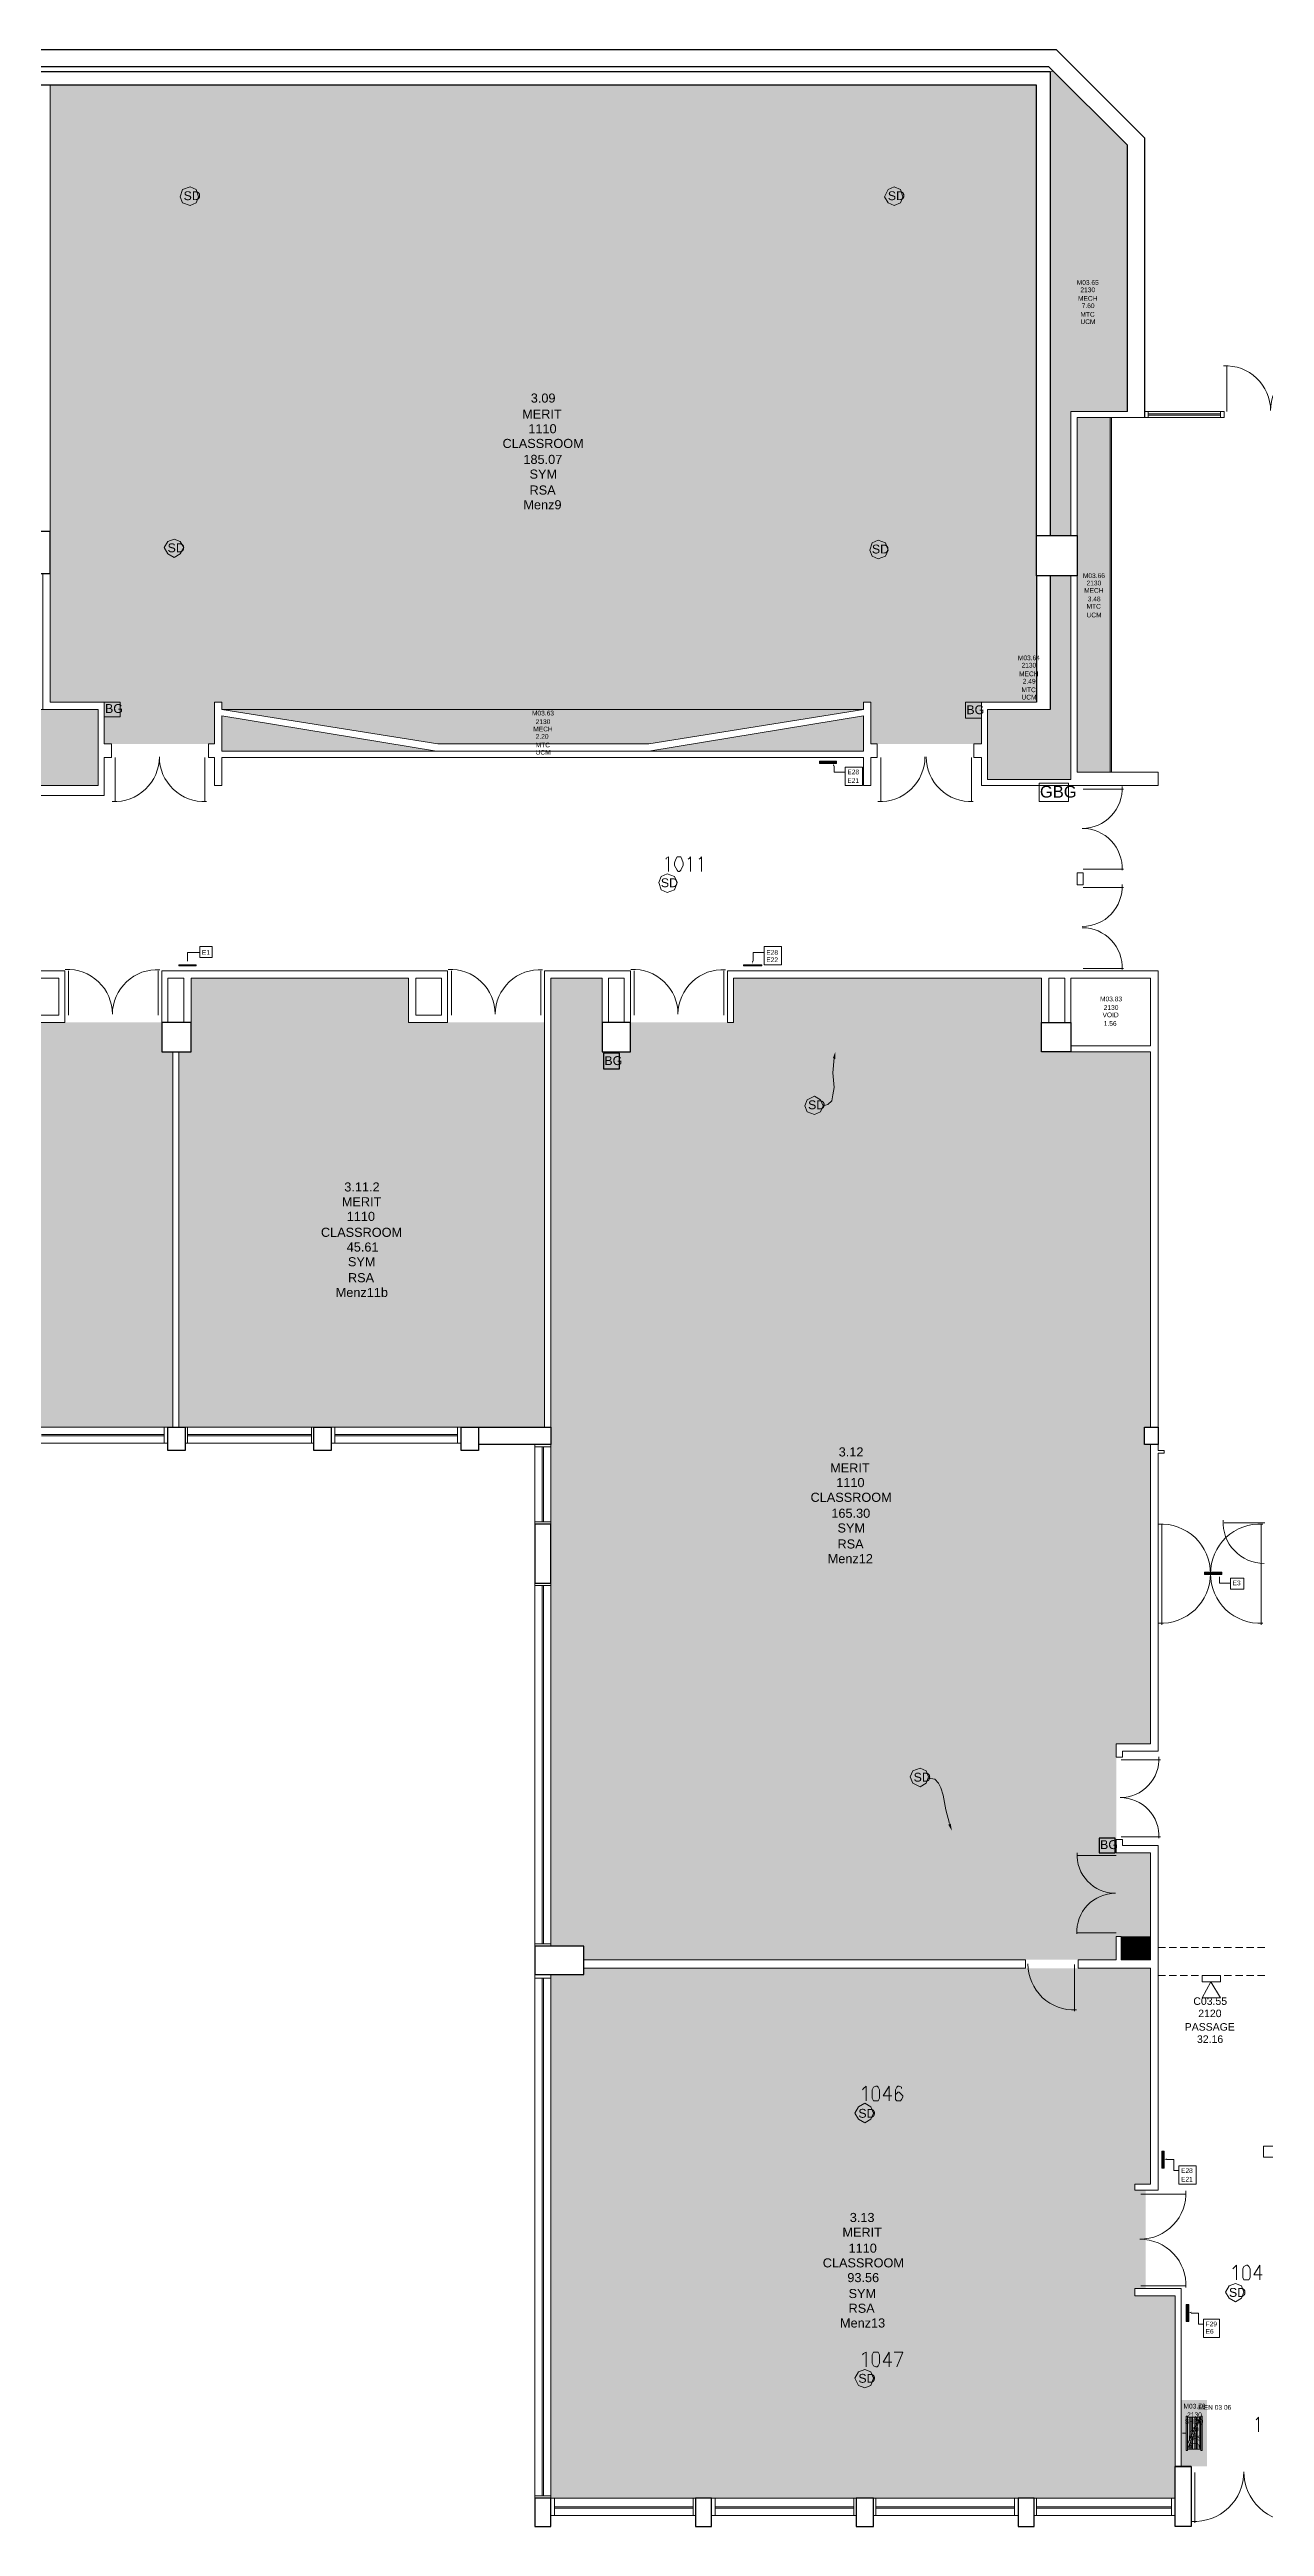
# Model space of a CAD drawing. Header units: millimetres. Extents: x 0.4 to 92.5, y -0.1 to 46.4.
# Drawn here: x 23.28 to 44.24, y 2.71 to 45.45 of the extents above; entities that cross this region are included whole.
import ezdxf

# ---------------------------------------------------------------- set-up
doc = ezdxf.new("R2010")
doc.units = ezdxf.units.MM
for name, color, linetype, true_color in [('PDF_0', 7, 'Continuous', 0xed1f24), ('PDF_014403$_PS_ELECTRONICS', 7, 'Continuous', 0xffff7f), ('PDF_014403$_ps_FIRE_ACCESS', 7, 'Continuous', 0x37dd00), ('PDF_014403$_ps_FIRE_ALARM', 7, 'Continuous', 0x37dd00), ('PDF_014403$HL-TMP', 7, 'Continuous', 0x99cde0)]:
    doc.layers.add(name, color=color, linetype=linetype, true_color=true_color)
for name, color, linetype in [('PDF_014403$_ps_TEXTBOLD$ELECTRONICS', 2, 'Continuous'), ('PDF_014403$_ps_TEXTBOLD$FIRE', 2, 'Continuous'), ('PDF_014403$BL', 7, 'Continuous'), ('PDF_014403$BL-ABOVE', 7, 'Continuous'), ('PDF_014403$DR', 7, 'Continuous'), ('PDF_014403$FI', 7, 'Continuous'), ('PDF_014403$FI-DSG', 7, 'Continuous'), ('PDF_014403$WA', 7, 'Continuous'), ('PDF_014403$WA-COL', 7, 'Continuous'), ('PDF_014403$WA-EXT', 7, 'Continuous'), ('PDF_014403$WN', 7, 'Continuous'), ('PDF_Text', 7, 'Continuous')]:
    doc.layers.add(name, color=color, linetype=linetype)
doc.styles.add('PDF ArialMT', font='arial.ttf')

msp = doc.modelspace()

# ---------------------------------------------------------------- linework, layer by layer
at = {"layer": 'PDF_0', "color": 7, "lineweight": 0}
for points in [[(40.857, 32.473), (40.857, 32.791), (40.349, 32.791), (40.349, 32.473)], [(33.935, 30.907), (34.062, 30.949), (34.105, 31.076), (34.062, 31.182), (33.935, 31.224), (33.829, 31.182), (33.787, 31.076), (33.829, 30.949)], [(37.343, 9.676), (37.449, 9.74), (37.491, 9.845), (37.449, 9.951), (37.343, 10.015), (37.237, 9.951), (37.174, 9.845), (37.237, 9.74)], [(43.736, 6.586), (43.841, 6.649), (43.884, 6.755), (43.841, 6.861), (43.736, 6.903), (43.63, 6.861), (43.566, 6.755), (43.63, 6.649)], [(37.343, 5.104), (37.449, 5.146), (37.491, 5.273), (37.449, 5.379), (37.343, 5.421), (37.237, 5.379), (37.174, 5.273), (37.237, 5.146)]]:
    msp.add_lwpolyline(points, close=True, dxfattribs=at)
at = {"layer": 'PDF_014403$_PS_ELECTRONICS', "lineweight": 0}
msp.add_lwpolyline([(36.475, 27.075), (36.581, 27.118), (36.623, 27.224), (36.581, 27.329), (36.475, 27.393), (36.348, 27.329), (36.306, 27.224), (36.348, 27.118)], close=True, dxfattribs=at)
msp.add_lwpolyline([(36.475, 27.075), (36.581, 27.118), (36.623, 27.224), (36.581, 27.329), (36.475, 27.393), (36.348, 27.329), (36.306, 27.224), (36.348, 27.118)], close=True, dxfattribs=at)
at = {"layer": 'PDF_014403$_ps_FIRE_ACCESS', "lineweight": 0}
for points in [[(43.482, 12.11), (43.482, 12.216), (43.164, 12.216), (43.164, 12.11)], [(43.164, 11.835), (43.482, 11.835), (43.312, 12.11)]]:
    msp.add_lwpolyline(points, close=True, dxfattribs=at)
at = {"layer": 'PDF_014403$_ps_FIRE_ALARM', "lineweight": 0}
for points in [[(25.701, 42.76), (25.807, 42.803), (25.849, 42.908), (25.807, 43.035), (25.701, 43.078), (25.574, 43.035), (25.532, 42.908), (25.574, 42.803)], [(25.701, 42.76), (25.807, 42.803), (25.849, 42.908), (25.807, 43.035), (25.701, 43.078), (25.574, 43.035), (25.532, 42.908), (25.574, 42.803)], [(37.851, 42.76), (37.957, 42.803), (37.999, 42.908), (37.957, 43.035), (37.851, 43.078), (37.745, 43.035), (37.682, 42.908), (37.745, 42.803)], [(37.851, 42.76), (37.957, 42.803), (37.999, 42.908), (37.957, 43.035), (37.851, 43.078), (37.745, 43.035), (37.682, 42.908), (37.745, 42.803)], [(25.426, 36.685), (25.532, 36.749), (25.595, 36.855), (25.532, 36.96), (25.426, 37.003), (25.32, 36.96), (25.257, 36.855), (25.32, 36.749)], [(25.426, 36.685), (25.532, 36.749), (25.595, 36.855), (25.532, 36.96), (25.426, 37.003), (25.32, 36.96), (25.257, 36.855), (25.32, 36.749)], [(37.576, 36.664), (37.703, 36.706), (37.745, 36.812), (37.703, 36.939), (37.576, 36.982), (37.47, 36.939), (37.428, 36.812), (37.47, 36.706)], [(37.576, 36.664), (37.703, 36.706), (37.745, 36.812), (37.703, 36.939), (37.576, 36.982), (37.47, 36.939), (37.428, 36.812), (37.47, 36.706)], [(38.296, 15.476), (38.402, 15.539), (38.444, 15.645), (38.402, 15.751), (38.296, 15.793), (38.169, 15.751), (38.126, 15.645), (38.169, 15.539)], [(38.296, 15.476), (38.402, 15.539), (38.444, 15.645), (38.402, 15.751), (38.296, 15.793), (38.169, 15.751), (38.126, 15.645), (38.169, 15.539)]]:
    msp.add_lwpolyline(points, close=True, dxfattribs=at)
at = {"layer": 'PDF_014403$_ps_FIRE_ALARM', "lineweight": 18}
for points in [[(24.22, 33.934), (24.495, 33.934), (24.495, 34.188), (24.22, 34.188)], [(24.22, 33.934), (24.495, 33.934), (24.495, 34.188), (24.22, 34.188)], [(39.079, 33.912), (39.354, 33.912), (39.354, 34.188), (39.079, 34.188)], [(39.079, 33.912), (39.354, 33.912), (39.354, 34.188), (39.079, 34.188)], [(36.623, 27.224), (36.708, 27.245), (36.772, 27.308), (36.793, 27.414), (36.814, 27.541), (36.793, 27.795), (36.814, 28.049), (36.793, 27.795), (36.814, 27.541), (36.793, 27.414), (36.772, 27.308), (36.708, 27.245)], [(38.444, 15.624), (38.55, 15.603), (38.613, 15.539), (38.656, 15.455), (38.698, 15.328), (38.74, 15.074), (38.804, 14.841), (38.74, 15.074), (38.698, 15.328), (38.656, 15.455), (38.613, 15.539), (38.55, 15.603)]]:
    msp.add_lwpolyline(points, close=True, dxfattribs=at)
at = {"layer": 'PDF_014403$_ps_FIRE_ALARM', "transparency": 33554559}
for points in [[(36.793, 28.049), (36.835, 28.155), (36.835, 28.028)], [(36.793, 28.049), (36.835, 28.155), (36.835, 28.028)], [(38.825, 14.841), (38.846, 14.714), (38.783, 14.82)], [(38.825, 14.841), (38.846, 14.714), (38.783, 14.82)]]:
    msp.add_solid(points, dxfattribs=at)
at = {"layer": 'PDF_014403$_ps_TEXTBOLD$ELECTRONICS', "lineweight": 25}
for points in [[(32.835, 27.859), (33.11, 27.859), (33.11, 28.134), (32.835, 28.134)], [(32.835, 27.859), (33.11, 27.859), (33.11, 28.134), (32.835, 28.134)], [(41.386, 14.333), (41.661, 14.333), (41.661, 14.587), (41.386, 14.587)], [(41.386, 14.333), (41.661, 14.333), (41.661, 14.587), (41.386, 14.587)]]:
    msp.add_lwpolyline(points, close=True, dxfattribs=at)
at = {"layer": 'PDF_014403$_ps_TEXTBOLD$FIRE', "lineweight": 20}
for points in [[(33.914, 31.478), (33.914, 31.499), (33.956, 31.521), (33.956, 31.267)], [(34.295, 31.478), (34.316, 31.499), (34.337, 31.521), (34.337, 31.267)], [(34.486, 31.478), (34.507, 31.499), (34.528, 31.521), (34.528, 31.267)], [(37.301, 10.248), (37.322, 10.269), (37.364, 10.311), (37.364, 10.057)], [(37.766, 10.057), (37.766, 10.311), (37.661, 10.142), (37.809, 10.142)], [(37.978, 10.269), (37.978, 10.29), (37.936, 10.311), (37.915, 10.311), (37.893, 10.29), (37.872, 10.248), (37.872, 10.184), (37.872, 10.142), (37.872, 10.078), (37.893, 10.057), (37.915, 10.057), (37.936, 10.057), (37.957, 10.057), (37.978, 10.078), (37.999, 10.121), (37.999, 10.142), (37.978, 10.163), (37.957, 10.184), (37.936, 10.205), (37.915, 10.205), (37.893, 10.184), (37.872, 10.163), (37.872, 10.142)], [(43.693, 7.157), (43.714, 7.178), (43.757, 7.221), (43.757, 6.967)], [(44.159, 6.967), (44.159, 7.221), (44.053, 7.051), (44.201, 7.051)], [(37.301, 5.675), (37.322, 5.697), (37.364, 5.718), (37.364, 5.464)], [(37.766, 5.464), (37.766, 5.718), (37.661, 5.548), (37.809, 5.548)], [(37.893, 5.464), (37.999, 5.718), (37.851, 5.718)], [(44.095, 4.554), (44.117, 4.575), (44.138, 4.596), (44.138, 4.342)]]:
    msp.add_lwpolyline(points, dxfattribs=at)
for points in [[(34.126, 31.521), (34.105, 31.521), (34.083, 31.478), (34.062, 31.415), (34.062, 31.372), (34.083, 31.33), (34.105, 31.288), (34.126, 31.267), (34.147, 31.267), (34.168, 31.288), (34.189, 31.33), (34.21, 31.372), (34.21, 31.415), (34.189, 31.478), (34.168, 31.521), (34.147, 31.521)], [(37.534, 10.311), (37.491, 10.29), (37.47, 10.248), (37.47, 10.184), (37.47, 10.163), (37.47, 10.099), (37.491, 10.057), (37.534, 10.057), (37.555, 10.057), (37.576, 10.057), (37.597, 10.099), (37.597, 10.163), (37.597, 10.184), (37.597, 10.248), (37.576, 10.29), (37.555, 10.311)], [(43.926, 7.221), (43.884, 7.199), (43.863, 7.157), (43.863, 7.094), (43.863, 7.072), (43.863, 7.009), (43.884, 6.967), (43.926, 6.967), (43.947, 6.967), (43.968, 6.967), (43.99, 7.009), (43.99, 7.072), (43.99, 7.094), (43.99, 7.157), (43.968, 7.199), (43.947, 7.221)], [(37.534, 5.718), (37.491, 5.718), (37.47, 5.675), (37.47, 5.612), (37.47, 5.57), (37.47, 5.527), (37.491, 5.485), (37.534, 5.464), (37.555, 5.464), (37.576, 5.485), (37.597, 5.527), (37.597, 5.57), (37.597, 5.612), (37.597, 5.675), (37.576, 5.718), (37.555, 5.718)]]:
    msp.add_lwpolyline(points, close=True, dxfattribs=at)
at = {"layer": 'PDF_014403$BL', "lineweight": 9}
for points in [[(43.545, 39.204), (42.169, 39.204)], [(42.169, 39.098), (43.545, 39.098)], [(25.32, 21.678), (23.076, 21.678)], [(23.076, 21.403), (25.32, 21.403)], [(27.839, 21.678), (25.617, 21.678)], [(25.617, 21.403), (27.839, 21.403)], [(30.379, 21.678), (28.135, 21.678)], [(28.135, 21.403), (30.379, 21.403)], [(31.649, 21.381), (31.649, 20.006)], [(31.924, 20.006), (31.924, 21.381)], [(31.649, 18.99), (31.649, 12.724)], [(31.924, 12.724), (31.924, 18.99)], [(31.649, 12.237), (31.649, 3.199)], [(34.422, 3.199), (31.924, 3.199), (31.924, 12.237)], [(37.195, 3.199), (34.697, 3.199)], [(39.989, 3.199), (37.491, 3.199)], [(42.698, 3.199), (40.264, 3.199)], [(31.924, 2.903), (34.422, 2.903)], [(34.697, 2.903), (37.195, 2.903)], [(37.491, 2.903), (39.989, 2.903)], [(40.264, 2.903), (42.698, 2.903)]]:
    msp.add_lwpolyline(points, dxfattribs=at)
at = {"layer": 'PDF_014403$BL-ABOVE', "lineweight": 9}
for points in [[(42.529, 12.703), (42.402, 12.703)], [(42.72, 12.703), (42.593, 12.703)], [(42.91, 12.703), (42.783, 12.703)], [(43.101, 12.703), (42.974, 12.703)], [(43.291, 12.703), (43.164, 12.703)], [(43.482, 12.703), (43.355, 12.703)], [(43.672, 12.703), (43.545, 12.703)], [(43.863, 12.703), (43.736, 12.703)], [(44.053, 12.703), (43.926, 12.703)], [(44.244, 12.703), (44.117, 12.703)], [(42.529, 12.216), (42.402, 12.216)], [(42.72, 12.216), (42.593, 12.216)], [(42.91, 12.216), (42.783, 12.216)], [(43.101, 12.216), (42.974, 12.216)], [(43.291, 12.216), (43.164, 12.216)], [(43.482, 12.216), (43.355, 12.216)], [(43.672, 12.216), (43.545, 12.216)], [(43.863, 12.216), (43.736, 12.216)], [(44.053, 12.216), (43.926, 12.216)], [(44.244, 12.216), (44.117, 12.216)]]:
    msp.add_lwpolyline(points, dxfattribs=at)
at = {"layer": 'PDF_014403$DR', "lineweight": 0}
for points in [[(45.157, 39.99, 0.429403), (44.344, 39.219, 0.429403), (43.532, 39.99)], [(24.36, 32.474, 0.429395), (25.172, 33.246, 0.429395), (25.984, 32.474)], [(41.095, 32.011, -0.429403), (41.782, 31.288, 0.429403), (41.095, 32.011, 0.429403), (41.782, 32.735, -0.429403), (41.095, 32.011)], [(25.18, 29.572, 0.429395), (24.362, 28.804, 0.429403), (23.549, 29.576)], [(31.784, 29.572, 0.429395), (30.966, 28.804, 0.429403), (30.154, 29.576)], [(34.938, 29.572, 0.429395), (34.12, 28.804, 0.429403), (33.308, 29.576)], [(44.209, 20.008, 0.429403), (43.307, 19.152, 0.429403), (42.406, 20.008)], [(42.406, 18.295, 0.429403), (43.307, 19.152, 0.429403), (44.209, 18.295)], [(42.417, 14.587, 0.429403), (41.751, 15.288, 0.429403), (42.417, 15.99)], [(41.006, 14.335, 0.429407), (41.667, 13.637, 0.429403), (41.001, 12.936)], [(42.883, 6.833, 0.429403), (42.09, 7.668, 0.429403), (42.883, 8.503)], [(42.982, 2.798, 0.429403), (43.884, 3.654, 0.429403), (44.785, 2.798)]]:
    msp.add_lwpolyline(points, format="xyb", dxfattribs=at)
for points in [[(43.587, 39.204), (43.587, 39.987), (43.587, 39.204)], [(24.41, 33.235), (24.41, 32.473), (24.41, 33.235)], [(25.955, 33.235), (25.955, 32.473), (25.955, 33.235)], [(37.618, 33.235), (37.618, 32.473), (37.618, 33.235)], [(39.185, 33.235), (39.185, 32.473), (39.185, 33.235)], [(41.111, 32.685), (41.809, 32.685), (41.111, 32.685)], [(41.111, 32.685), (41.809, 32.685), (41.111, 32.685)], [(41.111, 31.309), (41.809, 31.309), (41.111, 31.309)], [(41.111, 31.309), (41.809, 31.309), (41.111, 31.309)], [(41.111, 30.991), (41.809, 30.991), (41.111, 30.991)], [(41.111, 30.991), (41.809, 30.991), (41.111, 30.991)], [(23.606, 28.79), (23.606, 29.552), (23.606, 28.79)], [(25.151, 28.79), (25.151, 29.552), (25.151, 28.79)], [(30.21, 28.79), (30.21, 29.552), (30.21, 28.79)], [(31.755, 28.79), (31.755, 29.552), (31.755, 28.79)], [(33.364, 28.79), (33.364, 29.552), (33.364, 28.79)], [(34.909, 28.79), (34.909, 29.552), (34.909, 28.79)], [(41.111, 29.594), (41.809, 29.594), (41.111, 29.594)], [(41.111, 29.594), (41.809, 29.594), (41.111, 29.594)], [(42.466, 19.138), (42.466, 20.006), (42.466, 19.138)], [(44.244, 20.027), (43.545, 20.027), (44.244, 20.027)], [(44.18, 19.138), (44.18, 20.006), (44.18, 19.138)], [(42.466, 19.138), (42.466, 18.27), (42.466, 19.138)], [(44.18, 19.138), (44.18, 18.27), (44.18, 19.138)], [(41.767, 15.942), (42.444, 15.942), (41.767, 15.942)], [(41.767, 14.608), (42.444, 14.608), (41.767, 14.608)], [(41.682, 14.29), (41.005, 14.29), (41.682, 14.29)], [(41.682, 12.957), (41.005, 12.957), (41.682, 12.957)], [(40.963, 12.407), (40.963, 11.602), (40.963, 12.407)], [(42.106, 8.448), (42.889, 8.448), (42.106, 8.448)], [(42.106, 6.861), (42.889, 6.861), (42.106, 6.861)], [(43.037, 3.643), (43.037, 2.776), (43.037, 3.643)]]:
    msp.add_lwpolyline(points, dxfattribs=at)
for points in [[(41.095, 30.318, 0.429403), (41.782, 31.041, -0.429403)], [(41.782, 29.573, 0.429403), (41.095, 30.297, -0.429403)]]:
    msp.add_lwpolyline(points, format="xyb", close=True, dxfattribs=at)
for centre, radius, start, end in [((37.608, 33.246), 0.773, 267.0466, 0.0004), ((39.174, 33.246), 0.773, 179.9996, 272.9534), ((44.233, 20.037), 0.709, 177.0451, 269.9999), ((40.952, 12.417), 0.794, 179.9998, 272.9555)]:
    msp.add_arc(centre, radius, start, end, dxfattribs=at)
at = {"layer": 'PDF_014403$FI', "lineweight": 9}
for points in [[(42.889, 4.321), (42.825, 4.321)], [(42.91, 4.596), (43.143, 4.596), (43.143, 4.046), (42.91, 4.046), (43.143, 4.596)], [(42.91, 4.13), (43.122, 4.596)], [(42.952, 4.194), (42.952, 4.596)], [(42.974, 4.596), (42.974, 4.257)], [(42.995, 4.342), (42.995, 4.596)], [(43.037, 4.596), (43.037, 4.405)], [(43.037, 4.321), (43.037, 4.046)], [(43.058, 4.469), (43.058, 4.596)], [(43.058, 4.046), (43.058, 4.405)], [(43.079, 4.596), (43.079, 4.532)], [(43.079, 4.469), (43.079, 4.046)], [(43.122, 4.046), (43.122, 4.532)], [(42.952, 4.046), (42.952, 4.13)], [(42.974, 4.194), (42.974, 4.046)], [(42.995, 4.046), (42.995, 4.257)]]:
    msp.add_lwpolyline(points, dxfattribs=at)
for points in [[(42.889, 4.024), (42.889, 4.617), (42.91, 4.617), (42.91, 4.596), (42.91, 4.046), (42.91, 4.024)], [(43.164, 4.024), (43.143, 4.024), (43.143, 4.617), (43.164, 4.617)]]:
    msp.add_lwpolyline(points, close=True, dxfattribs=at)
at = {"layer": 'PDF_014403$FI-DSG', "lineweight": 9}
for points in [[(36.856, 33.172), (36.56, 33.172), (36.56, 33.129), (36.856, 33.129)], [(37.004, 33.066), (37.301, 33.066), (37.301, 32.748), (37.004, 32.748)], [(25.871, 29.975), (26.082, 29.975), (26.082, 29.785), (25.871, 29.785)], [(35.607, 29.975), (35.904, 29.975), (35.904, 29.658), (35.607, 29.658)], [(25.807, 29.658), (25.511, 29.658), (25.511, 29.637), (25.807, 29.637)], [(35.565, 29.658), (35.248, 29.658), (35.248, 29.637), (35.565, 29.637)], [(43.503, 19.18), (43.206, 19.18), (43.206, 19.138), (43.503, 19.138)], [(43.651, 19.074), (43.884, 19.074), (43.884, 18.884), (43.651, 18.884)], [(42.508, 8.893), (42.508, 9.189), (42.466, 9.189), (42.466, 8.893)], [(44.222, 9.274), (44.519, 9.274), (44.519, 9.083), (44.222, 9.083)], [(42.762, 8.935), (43.058, 8.935), (43.058, 8.618), (42.762, 8.618)], [(42.931, 6.247), (42.931, 6.543), (42.889, 6.543), (42.889, 6.247)], [(43.185, 6.289), (43.46, 6.289), (43.46, 5.972), (43.185, 5.972)]]:
    msp.add_lwpolyline(points, close=True, dxfattribs=at)
for points in [[(36.814, 33.087), (36.814, 32.981), (36.92, 32.981), (37.004, 32.981)], [(25.659, 29.721), (25.659, 29.869), (25.786, 29.869), (25.871, 29.869)], [(35.417, 29.721), (35.417, 29.869), (35.544, 29.869), (35.607, 29.869)], [(43.46, 19.095), (43.46, 18.99), (43.587, 18.99), (43.651, 18.99)], [(42.55, 9.041), (42.677, 9.041), (42.677, 8.851), (42.762, 8.851)], [(42.974, 6.395), (43.101, 6.395), (43.101, 6.205), (43.185, 6.205)]]:
    msp.add_lwpolyline(points, dxfattribs=at)
at = {"layer": 'PDF_014403$FI-DSG', "transparency": 33554559}
for points in [[(36.856, 33.172), (36.56, 33.172), (36.856, 33.129)], [(36.56, 33.172), (36.856, 33.129), (36.56, 33.129)], [(36.793, 33.087), (36.814, 33.129), (36.814, 33.087)], [(25.807, 29.658), (25.511, 29.658), (25.807, 29.637)], [(25.511, 29.658), (25.807, 29.637), (25.511, 29.637)], [(25.659, 29.721), (25.659, 29.658), (25.659, 29.658)], [(35.565, 29.658), (35.248, 29.658), (35.565, 29.637)], [(35.248, 29.658), (35.565, 29.637), (35.248, 29.637)], [(35.417, 29.721), (35.417, 29.658), (35.396, 29.721)], [(43.503, 19.18), (43.206, 19.18), (43.503, 19.138)], [(43.206, 19.18), (43.503, 19.138), (43.206, 19.138)], [(43.46, 19.095), (43.46, 19.138), (43.46, 19.138)], [(42.508, 9.189), (42.466, 9.189), (42.508, 8.893)], [(42.466, 9.189), (42.508, 8.893), (42.466, 8.893)], [(42.55, 9.041), (42.508, 9.041), (42.55, 9.062)], [(42.931, 6.543), (42.889, 6.543), (42.931, 6.247)], [(42.889, 6.543), (42.931, 6.247), (42.889, 6.247)], [(42.974, 6.395), (42.931, 6.395), (42.974, 6.416)]]:
    msp.add_solid(points, dxfattribs=at)
at = {"layer": 'PDF_014403$HL-TMP', "color": 191, "lineweight": 0, "true_color": 0xbb77ff}
for points in [[(24.114, 34.061), (22.463, 34.061), (24.114, 34.061)], [(37.322, 33.341), (37.322, 33.955), (37.322, 33.341)]]:
    msp.add_lwpolyline(points, dxfattribs=at)
at = {"layer": 'PDF_014403$HL-TMP', "color": 172, "lineweight": 0, "true_color": 0x0000cc}
msp.add_lwpolyline([(23.288, 34.188), (23.288, 34.188), (23.288, 34.188)], close=True, dxfattribs=at)
msp.add_lwpolyline([(37.322, 34.061), (26.252, 34.061), (37.322, 34.061)], dxfattribs=at)
at = {"layer": 'PDF_014403$HL-TMP', "color": 191, "true_color": 0xbb77ff, "transparency": 33554559}
for points in [[(40.582, 45.089), (40.603, 45.067), (40.539, 45.067)], [(40.603, 45.067), (40.539, 45.067), (41.873, 43.797)], [(40.539, 45.067), (41.873, 43.797), (40.539, 43.797)], [(41.873, 43.797), (40.539, 43.797), (41.873, 39.204)], [(40.539, 43.797), (41.873, 39.204), (40.539, 39.204)], [(40.899, 37.066), (40.539, 37.066), (40.539, 39.204)], [(40.539, 39.204), (40.899, 39.204), (40.899, 37.066)], [(41.598, 39.098), (41.005, 39.098), (41.005, 39.098)], [(41.598, 39.098), (41.005, 39.098), (41.598, 37.066)], [(41.005, 39.098), (41.598, 37.066), (41.005, 37.066)], [(40.899, 37.066), (40.899, 37.066), (40.539, 37.066)], [(41.598, 37.066), (41.005, 37.066), (41.598, 36.368)], [(41.005, 37.066), (41.598, 36.368), (41.005, 36.368)], [(40.539, 36.368), (40.899, 36.368), (40.899, 36.368)], [(40.899, 36.368), (40.539, 36.368), (40.899, 34.061)], [(40.539, 36.368), (40.899, 34.061), (40.539, 34.061)], [(41.598, 32.981), (41.005, 32.981), (41.005, 36.368)], [(41.005, 36.368), (41.598, 36.368), (41.598, 32.981)], [(22.463, 34.061), (24.114, 34.061), (21.743, 34.061)], [(24.114, 32.748), (21.743, 32.748), (21.743, 34.061)], [(21.743, 34.061), (24.114, 34.061), (24.114, 32.748)], [(26.252, 33.955), (29.956, 33.341), (26.252, 33.341)], [(37.322, 33.955), (37.322, 33.341), (33.618, 33.341)], [(40.899, 34.061), (40.539, 34.061), (39.46, 34.061)], [(40.899, 34.061), (39.46, 34.061), (40.899, 32.854)], [(39.46, 34.061), (40.899, 32.854), (39.46, 32.854)], [(40.539, 34.061), (40.899, 34.061), (40.899, 34.061)], [(41.598, 32.981), (41.598, 32.981), (41.005, 32.981)], [(24.114, 32.748), (24.114, 32.748), (21.743, 32.748)]]:
    msp.add_solid(points, dxfattribs=at)
at = {"layer": 'PDF_014403$HL-TMP', "color": 172, "true_color": 0x0000cc, "transparency": 33554559}
for points in [[(40.307, 44.835), (23.288, 44.835), (40.307, 37.13)], [(23.288, 44.835), (40.307, 37.13), (23.288, 37.13)], [(40.307, 37.13), (23.288, 37.13), (40.307, 37.066)], [(23.288, 37.13), (40.307, 37.066), (23.288, 37.066)], [(40.307, 37.066), (23.288, 37.066), (40.307, 36.41)], [(23.288, 37.066), (40.307, 36.41), (23.288, 36.41)], [(40.307, 36.41), (23.288, 36.41), (40.307, 36.368)], [(23.288, 36.41), (40.307, 36.368), (23.288, 36.368)], [(40.307, 36.368), (23.288, 36.368), (40.307, 34.188)], [(23.288, 36.368), (40.307, 34.188), (23.288, 34.188)], [(23.288, 34.188), (37.449, 34.188), (37.449, 34.188)], [(37.449, 34.188), (37.449, 34.188), (23.288, 34.188)], [(24.156, 34.188), (24.156, 34.188), (23.288, 34.188)], [(24.156, 34.188), (23.288, 34.188), (24.22, 34.188)], [(23.288, 34.188), (24.156, 34.188), (24.156, 34.188)], [(37.407, 34.188), (37.407, 34.188), (24.22, 34.188)], [(37.407, 34.188), (24.22, 34.188), (37.449, 34.188)], [(24.22, 34.188), (37.407, 34.188), (37.407, 34.188)], [(37.407, 34.188), (37.407, 34.188), (24.22, 34.188)], [(26.125, 34.188), (26.125, 34.188), (24.22, 34.188)], [(26.125, 34.188), (24.22, 34.188), (26.252, 34.188)], [(26.125, 34.188), (24.22, 34.188), (26.125, 33.468)], [(24.22, 34.188), (26.125, 33.468), (24.22, 33.468)], [(37.322, 34.188), (37.322, 34.188), (26.252, 34.188)], [(37.322, 34.188), (26.252, 34.188), (37.407, 34.188)], [(37.322, 34.188), (26.252, 34.188), (37.322, 34.061)], [(26.252, 34.188), (37.322, 34.061), (26.252, 34.061)], [(26.252, 34.061), (37.322, 34.061), (37.322, 34.061)], [(37.322, 34.061), (26.252, 34.061), (33.618, 33.468)], [(26.252, 34.061), (33.618, 33.468), (29.977, 33.468)], [(37.449, 34.188), (40.307, 34.188), (40.307, 34.188)], [(40.307, 34.188), (40.307, 34.188), (37.449, 34.188)], [(39.354, 34.188), (37.449, 34.188), (39.354, 33.468)], [(37.449, 34.188), (39.354, 33.468), (37.449, 33.468)], [(29.469, 29.425), (25.722, 29.425), (29.469, 28.663)], [(25.722, 29.425), (29.469, 28.663), (25.722, 28.663)], [(32.813, 29.425), (31.924, 29.425), (32.813, 28.155)], [(31.924, 29.425), (32.813, 28.155), (31.924, 28.155)], [(40.391, 29.425), (35.078, 29.425), (40.391, 28.663)], [(35.078, 29.425), (40.391, 28.663), (35.078, 28.663)], [(25.214, 28.663), (19.182, 28.663), (25.214, 28.155)], [(19.182, 28.663), (25.214, 28.155), (19.182, 28.155)], [(30.146, 28.663), (30.146, 28.663), (25.722, 28.663)], [(30.146, 28.663), (25.722, 28.663), (29.469, 28.663)], [(31.819, 28.663), (31.819, 28.663), (25.722, 28.663)], [(31.819, 28.663), (25.722, 28.663), (30.146, 28.663)], [(31.819, 28.663), (25.722, 28.663), (31.819, 28.155)], [(25.722, 28.663), (31.819, 28.155), (25.722, 28.155)], [(33.3, 28.663), (35.078, 28.663), (35.078, 28.663)], [(40.391, 28.663), (33.3, 28.663), (40.391, 28.155)], [(33.3, 28.663), (40.391, 28.155), (33.3, 28.155)], [(25.405, 28.155), (19.182, 28.155), (25.405, 21.678)], [(19.182, 28.155), (25.405, 21.678), (19.182, 21.678)], [(31.819, 28.155), (25.511, 28.155), (31.819, 21.678)], [(25.511, 28.155), (31.819, 21.678), (25.511, 21.678)], [(33.3, 28.155), (33.3, 28.155), (31.924, 28.155)], [(33.3, 28.155), (31.924, 28.155), (32.813, 28.155)], [(31.924, 28.155), (40.391, 28.155), (40.391, 28.155)], [(40.391, 28.155), (40.391, 28.155), (31.924, 28.155)], [(42.275, 28.155), (42.275, 28.155), (31.924, 28.155)], [(42.275, 28.155), (31.924, 28.155), (40.391, 28.155)], [(42.275, 28.155), (31.924, 28.155), (42.275, 21.678)], [(31.924, 28.155), (42.275, 21.678), (31.924, 21.678)], [(33.3, 28.155), (40.391, 28.155), (40.391, 28.155)], [(40.391, 28.155), (40.391, 28.155), (33.3, 28.155)], [(42.169, 21.678), (31.924, 21.678), (42.169, 21.381)], [(31.924, 21.678), (42.169, 21.381), (31.924, 21.381)], [(42.275, 21.381), (31.924, 21.381), (42.275, 16.217)], [(31.924, 21.381), (42.275, 16.217), (31.924, 16.217)], [(42.169, 21.678), (42.275, 21.678), (42.275, 21.678)], [(41.682, 16.217), (31.924, 16.217), (41.682, 15.984)], [(31.924, 16.217), (41.682, 15.984), (31.924, 15.984)], [(41.682, 15.984), (31.924, 15.984), (41.682, 14.566)], [(31.924, 15.984), (41.682, 14.566), (31.924, 14.566)], [(41.682, 16.217), (42.275, 16.217), (42.275, 16.217)], [(41.682, 14.566), (31.924, 14.566), (41.682, 14.333)], [(31.924, 14.566), (41.682, 14.333), (31.924, 14.333)], [(42.275, 14.333), (42.275, 14.333), (31.924, 14.333)], [(42.275, 14.333), (31.924, 14.333), (41.682, 14.333)], [(42.275, 14.333), (31.924, 14.333), (42.275, 12.893)], [(31.924, 14.333), (42.275, 12.893), (31.924, 12.893)], [(41.682, 12.893), (31.924, 12.893), (41.682, 12.724)], [(31.924, 12.893), (41.682, 12.724), (31.924, 12.724)], [(42.275, 12.491), (41.767, 12.491), (41.767, 12.893)], [(41.767, 12.893), (42.275, 12.893), (42.275, 12.491)], [(41.682, 12.724), (31.924, 12.724), (32.496, 12.724)], [(31.924, 12.724), (41.682, 12.724), (41.682, 12.724)], [(41.682, 12.491), (32.496, 12.491), (32.496, 12.724)], [(32.496, 12.724), (41.682, 12.724), (41.682, 12.491)], [(41.682, 12.491), (41.682, 12.491), (32.496, 12.491)], [(42.275, 12.491), (42.275, 12.491), (41.767, 12.491)], [(42.275, 12.237), (32.496, 12.237), (31.924, 12.237)], [(42.275, 12.237), (31.924, 12.237), (42.275, 8.618)], [(31.924, 12.237), (42.275, 8.618), (31.924, 8.618)], [(42.275, 12.343), (32.496, 12.343), (32.496, 12.343)], [(42.275, 12.343), (32.496, 12.343), (42.275, 12.237)], [(32.496, 12.343), (42.275, 12.237), (32.496, 12.237)], [(32.496, 12.237), (42.275, 12.237), (42.275, 12.237)], [(31.924, 8.618), (42, 8.618), (42, 8.618)], [(42, 8.618), (42, 8.618), (31.924, 8.618)], [(42, 8.618), (31.924, 8.618), (42, 8.512)], [(31.924, 8.618), (42, 8.512), (31.924, 8.512)], [(42, 8.618), (42.275, 8.618), (42.275, 8.618)], [(42.19, 8.512), (42.19, 8.512), (31.924, 8.512)], [(42.19, 8.512), (31.924, 8.512), (42, 8.512)], [(42.19, 8.512), (31.924, 8.512), (42.19, 6.818)], [(31.924, 8.512), (42.19, 6.818), (31.924, 6.818)], [(42, 6.818), (42, 6.818), (31.924, 6.818)], [(42, 6.818), (31.924, 6.818), (42.19, 6.818)], [(42, 6.818), (31.924, 6.818), (42, 6.691)], [(31.924, 6.818), (42, 6.691), (31.924, 6.691)], [(42.698, 6.691), (42.698, 6.691), (31.924, 6.691)], [(42.698, 6.691), (31.924, 6.691), (42, 6.691)], [(42.698, 6.691), (31.924, 6.691), (42.698, 3.199)], [(31.924, 6.691), (42.698, 3.199), (31.924, 3.199)]]:
    msp.add_solid(points, dxfattribs=at)
at = {"layer": 'PDF_014403$HL-TMP', "color": 73, "true_color": 0x99cc66, "transparency": 33554559}
for points in [[(43.249, 4.892), (42.804, 4.892), (43.249, 3.749)], [(42.804, 4.892), (43.249, 3.749), (42.804, 3.749)]]:
    msp.add_solid(points, dxfattribs=at)
at = {"layer": 'PDF_014403$WA', "lineweight": 20}
for points in [[(23.288, 37.13), (23.288, 44.835)], [(41.873, 39.204), (40.899, 39.204), (40.899, 37.066)], [(41.005, 37.066), (41.005, 39.098), (42.169, 39.098)], [(23.288, 36.41), (23.288, 34.188), (24.22, 34.188), (24.22, 33.468), (24.347, 33.468), (24.347, 33.235), (24.22, 33.235), (24.22, 32.579), (21.637, 32.579), (21.637, 33.235), (21.51, 33.235), (21.51, 33.468), (21.637, 33.468), (21.637, 34.188), (22.568, 34.188), (22.568, 36.41)], [(22.695, 36.41), (22.695, 34.061), (21.743, 34.061), (21.743, 32.748), (24.114, 32.748), (24.114, 34.061), (23.161, 34.061), (23.161, 36.41)], [(40.307, 34.188), (39.354, 34.188), (39.354, 33.468), (39.227, 33.468), (39.227, 33.235), (39.354, 33.235), (39.354, 32.748), (42.402, 32.748), (42.402, 32.981), (41.005, 32.981), (41.005, 36.368)], [(40.899, 36.368), (40.899, 32.854), (39.46, 32.854), (39.46, 34.061), (40.539, 34.061)], [(17.615, 28.663), (17.615, 28.832), (17.488, 28.832), (17.488, 28.938), (17.615, 28.938), (17.615, 29.552), (17.721, 29.552), (17.721, 29.15), (18.737, 29.15), (18.737, 29.552), (23.542, 29.552), (23.542, 28.663), (22.865, 28.663), (22.865, 29.425), (19.182, 29.425), (19.182, 21.678)], [(25.722, 28.663), (25.722, 29.425), (29.469, 29.425), (29.469, 28.663), (30.146, 28.663), (30.146, 29.552), (25.214, 29.552), (25.214, 28.663)], [(33.3, 28.663), (33.3, 29.552), (31.819, 29.552), (31.819, 21.678)], [(40.391, 28.663), (40.391, 29.425), (35.078, 29.425), (35.078, 28.663), (34.972, 28.663), (34.972, 29.552), (42.402, 29.552), (42.402, 21.678)], [(25.32, 28.663), (25.32, 29.425), (25.595, 29.425), (25.595, 28.663)], [(32.813, 28.663), (32.813, 29.425), (31.924, 29.425), (31.924, 21.678)], [(32.919, 28.663), (32.919, 29.425), (33.194, 29.425), (33.194, 28.663)], [(40.518, 28.663), (40.518, 29.425), (40.793, 29.425), (40.793, 28.663)], [(40.899, 28.663), (40.899, 29.425), (42.275, 29.425), (42.275, 28.261), (40.899, 28.261)], [(25.405, 21.678), (25.405, 28.155)], [(25.511, 28.155), (25.511, 21.678)], [(42.275, 21.678), (42.275, 28.155), (40.899, 28.155)], [(42.402, 21.381), (42.402, 21.276), (42.508, 21.276), (42.508, 21.233), (42.402, 21.233), (42.402, 16.09), (41.788, 16.09), (41.788, 15.984), (41.682, 15.984), (41.682, 16.217), (42.275, 16.217), (42.275, 21.381)], [(32.496, 12.343), (40.116, 12.343), (40.116, 12.491), (32.496, 12.491)], [(42.804, 3.749), (42.804, 6.818), (42, 6.818), (42, 6.691), (42.698, 6.691), (42.698, 3.749)]]:
    msp.add_lwpolyline(points, dxfattribs=at)
for points in [[(26.252, 32.748), (26.125, 32.748), (26.125, 33.235), (26.019, 33.235), (26.019, 33.468), (26.125, 33.468), (26.125, 34.188), (26.252, 34.188), (26.252, 34.061), (29.977, 33.468), (33.618, 33.468), (37.322, 34.061), (37.322, 34.188), (37.449, 34.188), (37.449, 33.468), (37.555, 33.468), (37.555, 33.235), (37.449, 33.235), (37.449, 32.748), (37.322, 32.748), (37.322, 33.235), (26.252, 33.235)], [(26.252, 33.341), (26.252, 33.955), (29.956, 33.341), (33.618, 33.341), (37.322, 33.955), (37.322, 33.341)], [(41.005, 31.245), (41.111, 31.245), (41.111, 31.034), (41.005, 31.034)], [(41.005, 31.245), (41.111, 31.245), (41.111, 31.034), (41.005, 31.034)], [(23.436, 29.425), (23.436, 28.79), (22.992, 28.79), (22.992, 29.425)], [(30.04, 28.79), (29.596, 28.79), (29.596, 29.425), (30.04, 29.425)], [(41.682, 14.333), (41.682, 14.566), (41.788, 14.566), (41.788, 14.46), (42.402, 14.46), (42.402, 8.512), (42, 8.512), (42, 8.618), (42.275, 8.618), (42.275, 12.343), (41.026, 12.343), (41.026, 12.491), (41.682, 12.491), (41.682, 12.893), (41.767, 12.893), (41.767, 12.491), (42.275, 12.491), (42.275, 14.333)], [(42.275, 8.618), (42, 8.618), (42, 8.512), (42, 8.618), (42.275, 8.618), (42.275, 12.343)], [(42, 6.691), (42, 6.818), (42.804, 6.818), (42.804, 3.749), (42.804, 6.818), (42, 6.818), (42, 6.691), (42.698, 6.691), (42.698, 3.749), (42.698, 6.691)]]:
    msp.add_lwpolyline(points, close=True, dxfattribs=at)
at = {"layer": 'PDF_014403$WA-COL', "lineweight": 25}
for points in [[(23.288, 36.41), (23.288, 37.13), (22.568, 37.13), (22.568, 36.41)], [(41.005, 36.368), (40.307, 36.368), (40.307, 37.066), (41.005, 37.066)], [(25.214, 28.155), (25.722, 28.155), (25.722, 28.663), (25.214, 28.663)], [(33.3, 28.155), (33.3, 28.663), (32.813, 28.663), (32.813, 28.155)], [(40.899, 28.155), (40.391, 28.155), (40.391, 28.663), (40.899, 28.663)], [(25.32, 21.678), (25.617, 21.678), (25.617, 21.276), (25.32, 21.276)], [(27.839, 21.678), (28.135, 21.678), (28.135, 21.276), (27.839, 21.276)], [(30.379, 21.678), (30.676, 21.678), (30.676, 21.276), (30.379, 21.276)], [(42.169, 21.381), (42.169, 21.678), (42.402, 21.678), (42.402, 21.381)], [(31.924, 18.99), (31.924, 20.006), (31.649, 20.006), (31.649, 18.99)], [(32.496, 12.237), (32.496, 12.724), (31.649, 12.724), (31.649, 12.237)], [(42.974, 3.749), (42.698, 3.749)], [(42.974, 2.712), (42.698, 2.712), (42.698, 3.749), (42.974, 3.749)], [(31.649, 3.199), (31.649, 2.712), (31.924, 2.712), (31.924, 3.199)], [(34.422, 3.199), (34.422, 2.712), (34.697, 2.712), (34.697, 3.199)], [(37.491, 3.199), (37.195, 3.199), (37.195, 2.712), (37.491, 2.712)], [(39.989, 3.199), (39.989, 2.712), (40.264, 2.712), (40.264, 3.199)]]:
    msp.add_lwpolyline(points, close=True, dxfattribs=at)
at = {"layer": 'PDF_014403$WA-EXT', "lineweight": 25}
for points in [[(4.852, 45.449), (40.645, 45.449), (42.169, 43.924), (42.169, 39.098)], [(3.709, 37.849), (3.709, 43.776), (5, 45.067), (40.539, 45.067), (40.539, 37.066)], [(41.873, 39.204), (41.873, 43.797), (40.518, 45.152), (4.979, 45.152)], [(40.307, 37.066), (40.307, 44.835), (5.106, 44.835), (3.941, 43.67), (3.941, 37.849)], [(40.307, 36.368), (40.307, 34.188)], [(40.539, 36.368), (40.539, 34.061)], [(30.676, 21.678), (31.924, 21.678), (31.924, 21.381), (30.676, 21.381)]]:
    msp.add_lwpolyline(points, dxfattribs=at)
at = {"layer": 'PDF_014403$WN', "lineweight": 0}
for points in [[(41.577, 39.098), (41.577, 32.981)], [(41.598, 39.098), (41.598, 32.981)], [(42.169, 39.204), (42.169, 39.098)], [(42.233, 39.204), (42.233, 39.098)], [(42.233, 39.162), (43.482, 39.162)], [(42.233, 39.141), (43.482, 39.141)], [(43.482, 39.098), (43.482, 39.204)], [(43.545, 39.098), (43.545, 39.204)], [(23.14, 21.551), (25.257, 21.551)], [(23.14, 21.53), (25.257, 21.53)], [(25.257, 21.403), (25.257, 21.678)], [(25.32, 21.403), (25.32, 21.678)], [(25.617, 21.678), (25.617, 21.403)], [(25.659, 21.678), (25.659, 21.403)], [(25.659, 21.551), (27.797, 21.551)], [(25.659, 21.53), (27.797, 21.53)], [(27.797, 21.403), (27.797, 21.678)], [(27.839, 21.403), (27.839, 21.678)], [(28.135, 21.678), (28.135, 21.403)], [(28.199, 21.678), (28.199, 21.403)], [(28.199, 21.551), (30.316, 21.551)], [(28.199, 21.53), (30.316, 21.53)], [(30.316, 21.403), (30.316, 21.678)], [(30.379, 21.403), (30.379, 21.678)], [(31.924, 21.381), (31.649, 21.381)], [(31.924, 21.339), (31.649, 21.339)], [(31.776, 20.048), (31.776, 21.339)], [(31.797, 20.048), (31.797, 21.339)], [(31.649, 20.048), (31.924, 20.048)], [(31.649, 20.006), (31.924, 20.006)], [(31.924, 18.99), (31.649, 18.99)], [(31.924, 18.947), (31.649, 18.947)], [(31.776, 12.766), (31.776, 18.947)], [(31.797, 12.766), (31.797, 18.947)], [(31.649, 12.766), (31.924, 12.766)], [(31.649, 12.724), (31.924, 12.724)], [(31.924, 12.237), (31.649, 12.237)], [(31.924, 12.174), (31.649, 12.174)], [(31.776, 3.241), (31.776, 12.174)], [(31.797, 3.241), (31.797, 12.174)], [(31.649, 3.241), (31.924, 3.241)], [(31.649, 3.199), (31.924, 3.199), (31.924, 2.903)], [(31.988, 3.199), (31.988, 2.903)], [(31.988, 3.051), (34.38, 3.051)], [(31.988, 3.03), (34.38, 3.03)], [(34.38, 2.903), (34.38, 3.199)], [(34.422, 2.903), (34.422, 3.199)], [(34.697, 3.199), (34.697, 2.903)], [(34.761, 3.199), (34.761, 2.903)], [(34.761, 3.051), (37.153, 3.051)], [(34.761, 3.03), (37.153, 3.03)], [(37.153, 2.903), (37.153, 3.199)], [(37.195, 2.903), (37.195, 3.199)], [(37.491, 3.199), (37.491, 2.903)], [(37.534, 3.199), (37.534, 2.903)], [(37.534, 3.051), (39.926, 3.051)], [(37.534, 3.03), (39.926, 3.03)], [(39.926, 2.903), (39.926, 3.199)], [(39.989, 2.903), (39.989, 3.199)], [(40.264, 3.199), (40.264, 2.903)], [(40.307, 3.199), (40.307, 2.903)], [(40.307, 3.051), (42.635, 3.051)], [(40.307, 3.03), (42.635, 3.03)], [(42.635, 2.903), (42.635, 3.199)], [(42.698, 2.903), (42.698, 3.199)], [(42.825, 2.712), (42.931, 2.712)]]:
    msp.add_lwpolyline(points, dxfattribs=at)

# ---------------------------------------------------------------- texts
at = {"layer": 'PDF_Text', "attachment_point": 4, "style": 'PDF ArialMT'}
for s, insert, char_height in [('SD', (25.59, 42.925), 0.1528), ('SD', (37.74, 42.925), 0.1528), ('M03.65', (41, 41.429), 0.0815), ('MECH', (41.021, 41.154), 0.0815), ('2130', (41.063, 41.302), 0.0815), ('7.60', (41.085, 41.027), 0.0815), ('UCM', (41.063, 40.752), 0.0815), ('MTC', (41.063, 40.879), 0.0815), ('3.09', (31.58, 39.434), 0.1569), ('MERIT', (31.432, 39.159), 0.1569), ('1110', (31.538, 38.905), 0.1569), ('CLASSROOM', (31.093, 38.651), 0.1569), ('185.07', (31.453, 38.376), 0.1569), ('SYM', (31.559, 38.122), 0.1569), ('Menz9', (31.453, 37.593), 0.1569), ('RSA', (31.559, 37.847), 0.1569), ('SD', (25.314, 36.85), 0.1528), ('SD', (37.465, 36.829), 0.1528), ('M03.66', (41.106, 36.37), 0.0815), ('MECH', (41.127, 36.116), 0.0815), ('2130', (41.169, 36.243), 0.0815), ('3.48', (41.19, 35.968), 0.0815), ('UCM', (41.169, 35.692), 0.0815), ('MTC', (41.169, 35.841), 0.0815), ('M03.64', (39.984, 34.952), 0.0815), ('MECH', (40.005, 34.676), 0.0815), ('2130', (40.047, 34.825), 0.0815), ('UCM', (40.047, 34.274), 0.0815), ('MTC', (40.047, 34.401), 0.0815), ('2.49', (40.069, 34.549), 0.0815), ('M03.63', (31.601, 33.999), 0.0815), ('MECH', (31.623, 33.724), 0.0815), ('2130', (31.665, 33.851), 0.0815), ('2.20', (31.665, 33.597), 0.0815), ('MTC', (31.665, 33.449), 0.0815), ('UCM', (31.665, 33.322), 0.0815), ('E28', (37.042, 32.983), 0.0815), ('E21', (37.042, 32.835), 0.0815), ('GBG', (40.365, 32.642), 0.2037), ('SD', (33.824, 31.071), 0.1528), ('E1', (25.907, 29.871), 0.0815), ('E28', (35.644, 29.871), 0.0815), ('E22', (35.644, 29.744), 0.0815), ('M03.83', (41.402, 29.067), 0.0815), ('VOID', (41.445, 28.792), 0.0815), ('2130', (41.466, 28.919), 0.0815), ('1.56', (41.466, 28.644), 0.0815), ('SD', (36.364, 27.24), 0.1528), ('MERIT', (28.32, 25.569), 0.1569), ('3.11.2', (28.363, 25.823), 0.1569), ('1110', (28.405, 25.315), 0.1569), ('CLASSROOM', (27.96, 25.04), 0.1569), ('45.61', (28.405, 24.786), 0.1569), ('SYM', (28.426, 24.532), 0.1569), ('Menz11b', (28.215, 24.003), 0.1569), ('RSA', (28.426, 24.257), 0.1569), ('MERIT', (36.745, 20.976), 0.1569), ('3.12', (36.893, 21.251), 0.1569), ('CLASSROOM', (36.407, 20.468), 0.1569), ('1110', (36.851, 20.722), 0.1569), ('165.30', (36.766, 20.193), 0.1569), ('SYM', (36.872, 19.939), 0.1569), ('RSA', (36.872, 19.663), 0.1569), ('Menz12', (36.703, 19.409), 0.1569), ('E3', (43.688, 18.991), 0.0815), ('SD', (38.185, 15.639), 0.1528), ('C03.55', (43.011, 11.775), 0.1294), ('2120', (43.096, 11.564), 0.1294), ('PASSAGE', (42.863, 11.331), 0.1294), ('32.16', (43.074, 11.119), 0.1294), ('SD', (37.232, 9.839), 0.1528), ('E28', (42.799, 8.851), 0.0815), ('E21', (42.799, 8.703), 0.0815), ('3.13', (37.084, 8.042), 0.1569), ('MERIT', (36.957, 7.788), 0.1569), ('CLASSROOM', (36.618, 7.259), 0.1569), ('1110', (37.063, 7.513), 0.1569), ('93.56', (37.042, 7.005), 0.1569), ('SYM', (37.063, 6.73), 0.1569), ('RSA', (37.063, 6.476), 0.1569), ('SD', (43.625, 6.749), 0.1528), ('Menz13', (36.915, 6.222), 0.1569), ('F29', (43.223, 6.205), 0.0815), ('E6', (43.223, 6.078), 0.0815), ('SD', (37.232, 5.267), 0.1528), ('M03.73', (42.842, 4.787), 0.0815), ('MEN 03 06', (43.096, 4.766), 0.0815), ('SHEQ', (42.863, 4.512), 0.0815), ('2130', (42.905, 4.639), 0.0815), ('BPS', (42.926, 4.237), 0.0815), ('.49', (42.947, 4.385), 0.0815), ('STY', (42.926, 4.11), 0.0815)]:
    msp.add_mtext(s, dxfattribs=dict(at, insert=insert, char_height=char_height))
at = {"layer": 'PDF_Text', "color": 2, "char_height": 0.1528, "attachment_point": 4, "style": 'PDF ArialMT'}
for insert in [(24.235, 34.077), (39.095, 34.056), (32.85, 28.002), (41.402, 14.475)]:
    msp.add_mtext('BG', dxfattribs=dict(at, insert=insert))
at = {"layer": 'PDF_Text', "color": 82, "true_color": 0x37dd00, "char_height": 0.000182, "attachment_point": 4, "rotation": 90, "style": 'PDF ArialMT'}
for insert in [(36.618, 27.227), (38.439, 15.627)]:
    msp.add_mtext('`', dxfattribs=dict(at, insert=insert))

doc.saveas('drawing.dxf')
